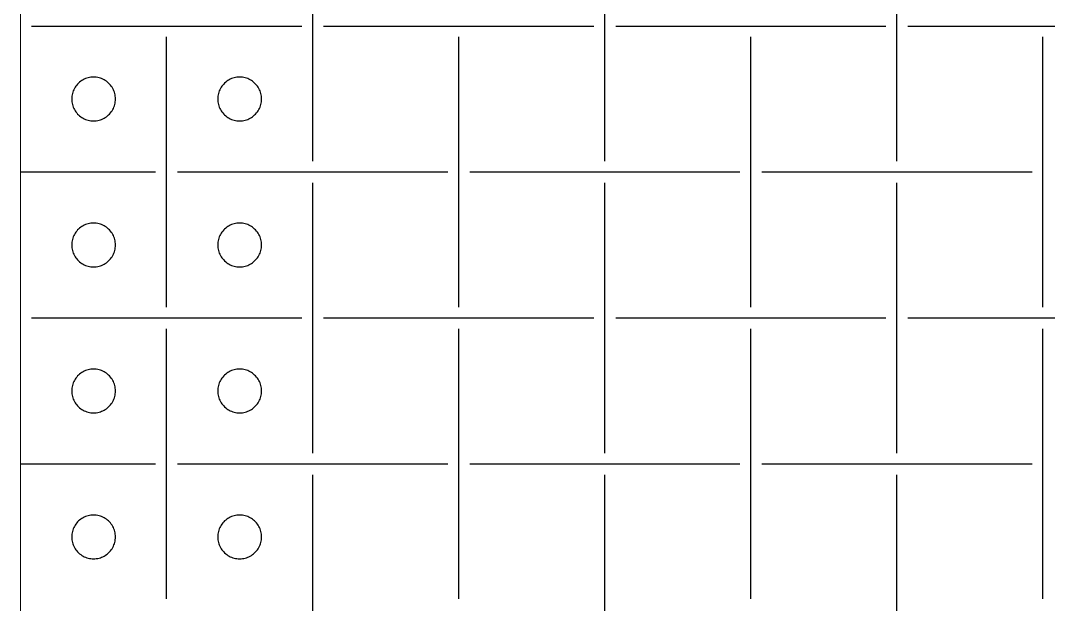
# Model space of a CAD drawing. Header units: metres. Extents: x 0 to 300, y -20 to 320.
# Drawn here: x 0 to 70.4, y 100.4 to 140.4 of the extents above; entities that cross this region are included whole.
import ezdxf

# ---------------------------------------------------------------- set-up
doc = ezdxf.new("R2010")
doc.units = ezdxf.units.M

msp = doc.modelspace()

# ---------------------------------------------------------------- linework, layer by layer
at = {"lineweight": 0}
msp.add_line((0, -20), (0, 320), dxfattribs=at)
for p, q in [((20, 130.75), (20, 149.25)), ((40, 130.75), (40, 149.25)), ((60, 130.75), (60, 149.25)), ((0.75, 140), (19.25, 140)), ((20.75, 140), (39.25, 140)), ((40.75, 140), (59.25, 140)), ((60.75, 140), (79.25, 140)), ((10, 120.75), (10, 139.25)), ((30, 120.75), (30, 139.25)), ((50, 120.75), (50, 139.25)), ((70, 120.75), (70, 139.25)), ((3.786, 135.882), (3.734, 135.804)), ((3.844, 135.956), (3.786, 135.882)), ((3.907, 136.027), (3.844, 135.956)), ((3.973, 136.093), (3.907, 136.027)), ((4.044, 136.156), (3.973, 136.093)), ((4.118, 136.214), (4.044, 136.156)), ((4.196, 136.266), (4.118, 136.214)), ((4.277, 136.314), (4.196, 136.266)), ((4.361, 136.357), (4.277, 136.314)), ((4.448, 136.395), (4.361, 136.357)), ((4.536, 136.427), (4.448, 136.395)), ((4.627, 136.453), (4.536, 136.427)), ((4.719, 136.473), (4.627, 136.453)), ((4.812, 136.488), (4.719, 136.473)), ((4.906, 136.497), (4.812, 136.488)), ((5, 136.5), (4.906, 136.497)), ((5.094, 136.497), (5, 136.5)), ((5.188, 136.488), (5.094, 136.497)), ((5.281, 136.473), (5.188, 136.488)), ((5.373, 136.453), (5.281, 136.473)), ((5.464, 136.427), (5.373, 136.453)), ((5.552, 136.395), (5.464, 136.427)), ((5.639, 136.357), (5.552, 136.395)), ((5.723, 136.314), (5.639, 136.357)), ((5.804, 136.266), (5.723, 136.314)), ((5.882, 136.214), (5.804, 136.266)), ((5.956, 136.156), (5.882, 136.214)), ((6.027, 136.093), (5.956, 136.156)), ((6.093, 136.027), (6.027, 136.093)), ((6.156, 135.956), (6.093, 136.027)), ((6.214, 135.882), (6.156, 135.956)), ((6.266, 135.804), (6.214, 135.882)), ((13.786, 135.882), (13.734, 135.804)), ((13.844, 135.956), (13.786, 135.882)), ((13.907, 136.027), (13.844, 135.956)), ((13.973, 136.093), (13.907, 136.027)), ((14.044, 136.156), (13.973, 136.093)), ((14.118, 136.214), (14.044, 136.156)), ((14.196, 136.266), (14.118, 136.214)), ((14.277, 136.314), (14.196, 136.266)), ((14.361, 136.357), (14.277, 136.314)), ((14.448, 136.395), (14.361, 136.357)), ((14.536, 136.427), (14.448, 136.395)), ((14.627, 136.453), (14.536, 136.427)), ((14.719, 136.473), (14.627, 136.453)), ((14.812, 136.488), (14.719, 136.473)), ((14.906, 136.497), (14.812, 136.488)), ((15, 136.5), (14.906, 136.497)), ((15.094, 136.497), (15, 136.5)), ((15.188, 136.488), (15.094, 136.497)), ((15.281, 136.473), (15.188, 136.488)), ((15.373, 136.453), (15.281, 136.473)), ((15.464, 136.427), (15.373, 136.453)), ((15.552, 136.395), (15.464, 136.427)), ((15.639, 136.357), (15.552, 136.395)), ((15.723, 136.314), (15.639, 136.357)), ((15.804, 136.266), (15.723, 136.314)), ((15.882, 136.214), (15.804, 136.266)), ((15.956, 136.156), (15.882, 136.214)), ((16.027, 136.093), (15.956, 136.156)), ((16.093, 136.027), (16.027, 136.093)), ((16.156, 135.956), (16.093, 136.027)), ((16.214, 135.882), (16.156, 135.956)), ((16.266, 135.804), (16.214, 135.882)), ((3.512, 135.188), (3.503, 135.094)), ((3.527, 135.281), (3.512, 135.188)), ((3.547, 135.373), (3.527, 135.281)), ((3.573, 135.464), (3.547, 135.373)), ((3.605, 135.552), (3.573, 135.464)), ((3.643, 135.639), (3.605, 135.552)), ((3.686, 135.723), (3.643, 135.639)), ((3.734, 135.804), (3.686, 135.723)), ((6.314, 135.723), (6.266, 135.804)), ((6.357, 135.639), (6.314, 135.723)), ((6.395, 135.552), (6.357, 135.639)), ((6.427, 135.464), (6.395, 135.552)), ((6.453, 135.373), (6.427, 135.464)), ((6.473, 135.281), (6.453, 135.373)), ((6.488, 135.188), (6.473, 135.281)), ((6.497, 135.094), (6.488, 135.188)), ((13.512, 135.188), (13.503, 135.094)), ((13.527, 135.281), (13.512, 135.188)), ((13.547, 135.373), (13.527, 135.281)), ((13.573, 135.464), (13.547, 135.373)), ((13.605, 135.552), (13.573, 135.464)), ((13.643, 135.639), (13.605, 135.552)), ((13.686, 135.723), (13.643, 135.639)), ((13.734, 135.804), (13.686, 135.723)), ((16.314, 135.723), (16.266, 135.804)), ((16.357, 135.639), (16.314, 135.723)), ((16.395, 135.552), (16.357, 135.639)), ((16.427, 135.464), (16.395, 135.552)), ((16.453, 135.373), (16.427, 135.464)), ((16.473, 135.281), (16.453, 135.373)), ((16.488, 135.188), (16.473, 135.281)), ((16.497, 135.094), (16.488, 135.188)), ((3.503, 135.094), (3.5, 135)), ((3.5, 135), (3.503, 134.906)), ((3.503, 134.906), (3.512, 134.812)), ((3.512, 134.812), (3.527, 134.719)), ((3.527, 134.719), (3.547, 134.627)), ((3.547, 134.627), (3.573, 134.536)), ((3.573, 134.536), (3.605, 134.448)), ((3.605, 134.448), (3.643, 134.361)), ((6.357, 134.361), (6.395, 134.448)), ((6.395, 134.448), (6.427, 134.536)), ((6.427, 134.536), (6.453, 134.627)), ((6.453, 134.627), (6.473, 134.719)), ((6.473, 134.719), (6.488, 134.812)), ((6.488, 134.812), (6.497, 134.906)), ((6.5, 135), (6.497, 135.094)), ((6.497, 134.906), (6.5, 135)), ((13.503, 135.094), (13.5, 135)), ((13.5, 135), (13.503, 134.906)), ((13.503, 134.906), (13.512, 134.812)), ((13.512, 134.812), (13.527, 134.719)), ((13.527, 134.719), (13.547, 134.627)), ((13.547, 134.627), (13.573, 134.536)), ((13.573, 134.536), (13.605, 134.448)), ((13.605, 134.448), (13.643, 134.361)), ((16.357, 134.361), (16.395, 134.448)), ((16.395, 134.448), (16.427, 134.536)), ((16.427, 134.536), (16.453, 134.627)), ((16.453, 134.627), (16.473, 134.719)), ((16.473, 134.719), (16.488, 134.812)), ((16.488, 134.812), (16.497, 134.906)), ((16.5, 135), (16.497, 135.094)), ((16.497, 134.906), (16.5, 135)), ((3.643, 134.361), (3.686, 134.277)), ((3.686, 134.277), (3.734, 134.196)), ((3.734, 134.196), (3.786, 134.118)), ((3.786, 134.118), (3.844, 134.044)), ((3.844, 134.044), (3.907, 133.973)), ((3.907, 133.973), (3.973, 133.907)), ((3.973, 133.907), (4.044, 133.844)), ((4.044, 133.844), (4.118, 133.786)), ((4.118, 133.786), (4.196, 133.734)), ((4.196, 133.734), (4.277, 133.686)), ((5.723, 133.686), (5.804, 133.734)), ((5.804, 133.734), (5.882, 133.786)), ((5.882, 133.786), (5.956, 133.844)), ((5.956, 133.844), (6.027, 133.907)), ((6.027, 133.907), (6.093, 133.973)), ((6.093, 133.973), (6.156, 134.044)), ((6.156, 134.044), (6.214, 134.118)), ((6.214, 134.118), (6.266, 134.196)), ((6.266, 134.196), (6.314, 134.277)), ((6.314, 134.277), (6.357, 134.361)), ((13.643, 134.361), (13.686, 134.277)), ((13.686, 134.277), (13.734, 134.196)), ((13.734, 134.196), (13.786, 134.118)), ((13.786, 134.118), (13.844, 134.044)), ((13.844, 134.044), (13.907, 133.973)), ((13.907, 133.973), (13.973, 133.907)), ((13.973, 133.907), (14.044, 133.844)), ((14.044, 133.844), (14.118, 133.786)), ((14.118, 133.786), (14.196, 133.734)), ((14.196, 133.734), (14.277, 133.686)), ((15.723, 133.686), (15.804, 133.734)), ((15.804, 133.734), (15.882, 133.786)), ((15.882, 133.786), (15.956, 133.844)), ((15.956, 133.844), (16.027, 133.907)), ((16.027, 133.907), (16.093, 133.973)), ((16.093, 133.973), (16.156, 134.044)), ((16.156, 134.044), (16.214, 134.118)), ((16.214, 134.118), (16.266, 134.196)), ((16.266, 134.196), (16.314, 134.277)), ((16.314, 134.277), (16.357, 134.361)), ((4.277, 133.686), (4.361, 133.643)), ((4.361, 133.643), (4.448, 133.605)), ((4.448, 133.605), (4.536, 133.573)), ((4.536, 133.573), (4.627, 133.547)), ((4.627, 133.547), (4.719, 133.527)), ((4.719, 133.527), (4.812, 133.512)), ((4.812, 133.512), (4.906, 133.503)), ((4.906, 133.503), (5, 133.5)), ((5, 133.5), (5.094, 133.503)), ((5.094, 133.503), (5.188, 133.512)), ((5.188, 133.512), (5.281, 133.527)), ((5.281, 133.527), (5.373, 133.547)), ((5.373, 133.547), (5.464, 133.573)), ((5.464, 133.573), (5.552, 133.605)), ((5.552, 133.605), (5.639, 133.643)), ((5.639, 133.643), (5.723, 133.686)), ((14.277, 133.686), (14.361, 133.643)), ((14.361, 133.643), (14.448, 133.605)), ((14.448, 133.605), (14.536, 133.573)), ((14.536, 133.573), (14.627, 133.547)), ((14.627, 133.547), (14.719, 133.527)), ((14.719, 133.527), (14.812, 133.512)), ((14.812, 133.512), (14.906, 133.503)), ((14.906, 133.503), (15, 133.5)), ((15, 133.5), (15.094, 133.503)), ((15.094, 133.503), (15.188, 133.512)), ((15.188, 133.512), (15.281, 133.527)), ((15.281, 133.527), (15.373, 133.547)), ((15.373, 133.547), (15.464, 133.573)), ((15.464, 133.573), (15.552, 133.605)), ((15.552, 133.605), (15.639, 133.643)), ((15.639, 133.643), (15.723, 133.686)), ((0, 130), (9.25, 130)), ((10.75, 130), (29.25, 130)), ((30.75, 130), (49.25, 130)), ((50.75, 130), (69.25, 130)), ((20, 110.75), (20, 129.25)), ((40, 110.75), (40, 129.25)), ((60, 110.75), (60, 129.25)), ((3.907, 126.027), (3.844, 125.956)), ((3.973, 126.093), (3.907, 126.027)), ((4.044, 126.156), (3.973, 126.093)), ((4.118, 126.214), (4.044, 126.156)), ((4.196, 126.266), (4.118, 126.214)), ((4.277, 126.314), (4.196, 126.266)), ((4.361, 126.357), (4.277, 126.314)), ((4.448, 126.395), (4.361, 126.357)), ((4.536, 126.427), (4.448, 126.395)), ((4.627, 126.453), (4.536, 126.427)), ((4.719, 126.473), (4.627, 126.453)), ((4.812, 126.488), (4.719, 126.473)), ((4.906, 126.497), (4.812, 126.488)), ((5, 126.5), (4.906, 126.497)), ((5.094, 126.497), (5, 126.5)), ((5.188, 126.488), (5.094, 126.497)), ((5.281, 126.473), (5.188, 126.488)), ((5.373, 126.453), (5.281, 126.473)), ((5.464, 126.427), (5.373, 126.453)), ((5.552, 126.395), (5.464, 126.427)), ((5.639, 126.357), (5.552, 126.395)), ((5.723, 126.314), (5.639, 126.357)), ((5.804, 126.266), (5.723, 126.314)), ((5.882, 126.214), (5.804, 126.266)), ((5.956, 126.156), (5.882, 126.214)), ((6.027, 126.093), (5.956, 126.156)), ((6.093, 126.027), (6.027, 126.093)), ((6.156, 125.956), (6.093, 126.027)), ((13.907, 126.027), (13.844, 125.956)), ((13.973, 126.093), (13.907, 126.027)), ((14.044, 126.156), (13.973, 126.093)), ((14.118, 126.214), (14.044, 126.156)), ((14.196, 126.266), (14.118, 126.214)), ((14.277, 126.314), (14.196, 126.266)), ((14.361, 126.357), (14.277, 126.314)), ((14.448, 126.395), (14.361, 126.357)), ((14.536, 126.427), (14.448, 126.395)), ((14.627, 126.453), (14.536, 126.427)), ((14.719, 126.473), (14.627, 126.453)), ((14.812, 126.488), (14.719, 126.473)), ((14.906, 126.497), (14.812, 126.488)), ((15, 126.5), (14.906, 126.497)), ((15.094, 126.497), (15, 126.5)), ((15.188, 126.488), (15.094, 126.497)), ((15.281, 126.473), (15.188, 126.488)), ((15.373, 126.453), (15.281, 126.473)), ((15.464, 126.427), (15.373, 126.453)), ((15.552, 126.395), (15.464, 126.427)), ((15.639, 126.357), (15.552, 126.395)), ((15.723, 126.314), (15.639, 126.357)), ((15.804, 126.266), (15.723, 126.314)), ((15.882, 126.214), (15.804, 126.266)), ((15.956, 126.156), (15.882, 126.214)), ((16.027, 126.093), (15.956, 126.156)), ((16.093, 126.027), (16.027, 126.093)), ((16.156, 125.956), (16.093, 126.027)), ((3.527, 125.281), (3.512, 125.188)), ((3.547, 125.373), (3.527, 125.281)), ((3.573, 125.464), (3.547, 125.373)), ((3.605, 125.552), (3.573, 125.464)), ((3.643, 125.639), (3.605, 125.552)), ((3.686, 125.723), (3.643, 125.639)), ((3.734, 125.804), (3.686, 125.723)), ((3.786, 125.882), (3.734, 125.804)), ((3.844, 125.956), (3.786, 125.882)), ((6.214, 125.882), (6.156, 125.956)), ((6.266, 125.804), (6.214, 125.882)), ((6.314, 125.723), (6.266, 125.804)), ((6.357, 125.639), (6.314, 125.723)), ((6.395, 125.552), (6.357, 125.639)), ((6.427, 125.464), (6.395, 125.552)), ((6.453, 125.373), (6.427, 125.464)), ((6.473, 125.281), (6.453, 125.373)), ((6.488, 125.188), (6.473, 125.281)), ((13.527, 125.281), (13.512, 125.188)), ((13.547, 125.373), (13.527, 125.281)), ((13.573, 125.464), (13.547, 125.373)), ((13.605, 125.552), (13.573, 125.464)), ((13.643, 125.639), (13.605, 125.552)), ((13.686, 125.723), (13.643, 125.639)), ((13.734, 125.804), (13.686, 125.723)), ((13.786, 125.882), (13.734, 125.804)), ((13.844, 125.956), (13.786, 125.882)), ((16.214, 125.882), (16.156, 125.956)), ((16.266, 125.804), (16.214, 125.882)), ((16.314, 125.723), (16.266, 125.804)), ((16.357, 125.639), (16.314, 125.723)), ((16.395, 125.552), (16.357, 125.639)), ((16.427, 125.464), (16.395, 125.552)), ((16.453, 125.373), (16.427, 125.464)), ((16.473, 125.281), (16.453, 125.373)), ((16.488, 125.188), (16.473, 125.281)), ((3.503, 125.094), (3.5, 125)), ((3.5, 125), (3.503, 124.906)), ((3.512, 125.188), (3.503, 125.094)), ((3.503, 124.906), (3.512, 124.812)), ((3.512, 124.812), (3.527, 124.719)), ((3.527, 124.719), (3.547, 124.627)), ((3.547, 124.627), (3.573, 124.536)), ((6.427, 124.536), (6.453, 124.627)), ((6.453, 124.627), (6.473, 124.719)), ((6.473, 124.719), (6.488, 124.812)), ((6.497, 125.094), (6.488, 125.188)), ((6.488, 124.812), (6.497, 124.906)), ((6.5, 125), (6.497, 125.094)), ((6.497, 124.906), (6.5, 125)), ((13.503, 125.094), (13.5, 125)), ((13.5, 125), (13.503, 124.906)), ((13.512, 125.188), (13.503, 125.094)), ((13.503, 124.906), (13.512, 124.812)), ((13.512, 124.812), (13.527, 124.719)), ((13.527, 124.719), (13.547, 124.627)), ((13.547, 124.627), (13.573, 124.536)), ((16.427, 124.536), (16.453, 124.627)), ((16.453, 124.627), (16.473, 124.719)), ((16.473, 124.719), (16.488, 124.812)), ((16.497, 125.094), (16.488, 125.188)), ((16.488, 124.812), (16.497, 124.906)), ((16.5, 125), (16.497, 125.094)), ((16.497, 124.906), (16.5, 125)), ((3.573, 124.536), (3.605, 124.448)), ((3.605, 124.448), (3.643, 124.361)), ((3.643, 124.361), (3.686, 124.277)), ((3.686, 124.277), (3.734, 124.196)), ((3.734, 124.196), (3.786, 124.118)), ((3.786, 124.118), (3.844, 124.044)), ((3.844, 124.044), (3.907, 123.973)), ((3.907, 123.973), (3.973, 123.907)), ((3.973, 123.907), (4.044, 123.844)), ((5.956, 123.844), (6.027, 123.907)), ((6.027, 123.907), (6.093, 123.973)), ((6.093, 123.973), (6.156, 124.044)), ((6.156, 124.044), (6.214, 124.118)), ((6.214, 124.118), (6.266, 124.196)), ((6.266, 124.196), (6.314, 124.277)), ((6.314, 124.277), (6.357, 124.361)), ((6.357, 124.361), (6.395, 124.448)), ((6.395, 124.448), (6.427, 124.536)), ((13.573, 124.536), (13.605, 124.448)), ((13.605, 124.448), (13.643, 124.361)), ((13.643, 124.361), (13.686, 124.277)), ((13.686, 124.277), (13.734, 124.196)), ((13.734, 124.196), (13.786, 124.118)), ((13.786, 124.118), (13.844, 124.044)), ((13.844, 124.044), (13.907, 123.973)), ((13.907, 123.973), (13.973, 123.907)), ((13.973, 123.907), (14.044, 123.844)), ((15.956, 123.844), (16.027, 123.907)), ((16.027, 123.907), (16.093, 123.973)), ((16.093, 123.973), (16.156, 124.044)), ((16.156, 124.044), (16.214, 124.118)), ((16.214, 124.118), (16.266, 124.196)), ((16.266, 124.196), (16.314, 124.277)), ((16.314, 124.277), (16.357, 124.361)), ((16.357, 124.361), (16.395, 124.448)), ((16.395, 124.448), (16.427, 124.536)), ((4.044, 123.844), (4.118, 123.786)), ((4.118, 123.786), (4.196, 123.734)), ((4.196, 123.734), (4.277, 123.686)), ((4.277, 123.686), (4.361, 123.643)), ((4.361, 123.643), (4.448, 123.605)), ((4.448, 123.605), (4.536, 123.573)), ((4.536, 123.573), (4.627, 123.547)), ((4.627, 123.547), (4.719, 123.527)), ((4.719, 123.527), (4.812, 123.512)), ((4.812, 123.512), (4.906, 123.503)), ((4.906, 123.503), (5, 123.5)), ((5, 123.5), (5.094, 123.503)), ((5.094, 123.503), (5.188, 123.512)), ((5.188, 123.512), (5.281, 123.527)), ((5.281, 123.527), (5.373, 123.547)), ((5.373, 123.547), (5.464, 123.573)), ((5.464, 123.573), (5.552, 123.605)), ((5.552, 123.605), (5.639, 123.643)), ((5.639, 123.643), (5.723, 123.686)), ((5.723, 123.686), (5.804, 123.734)), ((5.804, 123.734), (5.882, 123.786)), ((5.882, 123.786), (5.956, 123.844)), ((14.044, 123.844), (14.118, 123.786)), ((14.118, 123.786), (14.196, 123.734)), ((14.196, 123.734), (14.277, 123.686)), ((14.277, 123.686), (14.361, 123.643)), ((14.361, 123.643), (14.448, 123.605)), ((14.448, 123.605), (14.536, 123.573)), ((14.536, 123.573), (14.627, 123.547)), ((14.627, 123.547), (14.719, 123.527)), ((14.719, 123.527), (14.812, 123.512)), ((14.812, 123.512), (14.906, 123.503)), ((14.906, 123.503), (15, 123.5)), ((15, 123.5), (15.094, 123.503)), ((15.094, 123.503), (15.188, 123.512)), ((15.188, 123.512), (15.281, 123.527)), ((15.281, 123.527), (15.373, 123.547)), ((15.373, 123.547), (15.464, 123.573)), ((15.464, 123.573), (15.552, 123.605)), ((15.552, 123.605), (15.639, 123.643)), ((15.639, 123.643), (15.723, 123.686)), ((15.723, 123.686), (15.804, 123.734)), ((15.804, 123.734), (15.882, 123.786)), ((15.882, 123.786), (15.956, 123.844)), ((0.75, 120), (19.25, 120)), ((20.75, 120), (39.25, 120)), ((40.75, 120), (59.25, 120)), ((60.75, 120), (79.25, 120)), ((10, 100.75), (10, 119.25)), ((30, 100.75), (30, 119.25)), ((50, 100.75), (50, 119.25)), ((70, 100.75), (70, 119.25)), ((4.044, 116.156), (3.973, 116.093)), ((4.118, 116.214), (4.044, 116.156)), ((4.196, 116.266), (4.118, 116.214)), ((4.277, 116.314), (4.196, 116.266)), ((4.361, 116.357), (4.277, 116.314)), ((4.448, 116.395), (4.361, 116.357)), ((4.536, 116.427), (4.448, 116.395)), ((4.627, 116.453), (4.536, 116.427)), ((4.719, 116.473), (4.627, 116.453)), ((4.812, 116.488), (4.719, 116.473)), ((4.906, 116.497), (4.812, 116.488)), ((5, 116.5), (4.906, 116.497)), ((5.094, 116.497), (5, 116.5)), ((5.188, 116.488), (5.094, 116.497)), ((5.281, 116.473), (5.188, 116.488)), ((5.373, 116.453), (5.281, 116.473)), ((5.464, 116.427), (5.373, 116.453)), ((5.552, 116.395), (5.464, 116.427)), ((5.639, 116.357), (5.552, 116.395)), ((5.723, 116.314), (5.639, 116.357)), ((5.804, 116.266), (5.723, 116.314)), ((5.882, 116.214), (5.804, 116.266)), ((5.956, 116.156), (5.882, 116.214)), ((6.027, 116.093), (5.956, 116.156)), ((14.044, 116.156), (13.973, 116.093)), ((14.118, 116.214), (14.044, 116.156)), ((14.196, 116.266), (14.118, 116.214)), ((14.277, 116.314), (14.196, 116.266)), ((14.361, 116.357), (14.277, 116.314)), ((14.448, 116.395), (14.361, 116.357)), ((14.536, 116.427), (14.448, 116.395)), ((14.627, 116.453), (14.536, 116.427)), ((14.719, 116.473), (14.627, 116.453)), ((14.812, 116.488), (14.719, 116.473)), ((14.906, 116.497), (14.812, 116.488)), ((15, 116.5), (14.906, 116.497)), ((15.094, 116.497), (15, 116.5)), ((15.188, 116.488), (15.094, 116.497)), ((15.281, 116.473), (15.188, 116.488)), ((15.373, 116.453), (15.281, 116.473)), ((15.464, 116.427), (15.373, 116.453)), ((15.552, 116.395), (15.464, 116.427)), ((15.639, 116.357), (15.552, 116.395)), ((15.723, 116.314), (15.639, 116.357)), ((15.804, 116.266), (15.723, 116.314)), ((15.882, 116.214), (15.804, 116.266)), ((15.956, 116.156), (15.882, 116.214)), ((16.027, 116.093), (15.956, 116.156)), ((3.573, 115.464), (3.547, 115.373)), ((3.605, 115.552), (3.573, 115.464)), ((3.643, 115.639), (3.605, 115.552)), ((3.686, 115.723), (3.643, 115.639)), ((3.734, 115.804), (3.686, 115.723)), ((3.786, 115.882), (3.734, 115.804)), ((3.844, 115.956), (3.786, 115.882)), ((3.907, 116.027), (3.844, 115.956)), ((3.973, 116.093), (3.907, 116.027)), ((6.093, 116.027), (6.027, 116.093)), ((6.156, 115.956), (6.093, 116.027)), ((6.214, 115.882), (6.156, 115.956)), ((6.266, 115.804), (6.214, 115.882)), ((6.314, 115.723), (6.266, 115.804)), ((6.357, 115.639), (6.314, 115.723)), ((6.395, 115.552), (6.357, 115.639)), ((6.427, 115.464), (6.395, 115.552)), ((6.453, 115.373), (6.427, 115.464)), ((13.573, 115.464), (13.547, 115.373)), ((13.605, 115.552), (13.573, 115.464)), ((13.643, 115.639), (13.605, 115.552)), ((13.686, 115.723), (13.643, 115.639)), ((13.734, 115.804), (13.686, 115.723)), ((13.786, 115.882), (13.734, 115.804)), ((13.844, 115.956), (13.786, 115.882)), ((13.907, 116.027), (13.844, 115.956)), ((13.973, 116.093), (13.907, 116.027)), ((16.093, 116.027), (16.027, 116.093)), ((16.156, 115.956), (16.093, 116.027)), ((16.214, 115.882), (16.156, 115.956)), ((16.266, 115.804), (16.214, 115.882)), ((16.314, 115.723), (16.266, 115.804)), ((16.357, 115.639), (16.314, 115.723)), ((16.395, 115.552), (16.357, 115.639)), ((16.427, 115.464), (16.395, 115.552)), ((16.453, 115.373), (16.427, 115.464)), ((3.503, 115.094), (3.5, 115)), ((3.5, 115), (3.503, 114.906)), ((3.512, 115.188), (3.503, 115.094)), ((3.503, 114.906), (3.512, 114.812)), ((3.527, 115.281), (3.512, 115.188)), ((3.512, 114.812), (3.527, 114.719)), ((3.547, 115.373), (3.527, 115.281)), ((3.527, 114.719), (3.547, 114.627)), ((6.473, 115.281), (6.453, 115.373)), ((6.453, 114.627), (6.473, 114.719)), ((6.488, 115.188), (6.473, 115.281)), ((6.473, 114.719), (6.488, 114.812)), ((6.497, 115.094), (6.488, 115.188)), ((6.488, 114.812), (6.497, 114.906)), ((6.5, 115), (6.497, 115.094)), ((6.497, 114.906), (6.5, 115)), ((13.503, 115.094), (13.5, 115)), ((13.5, 115), (13.503, 114.906)), ((13.512, 115.188), (13.503, 115.094)), ((13.503, 114.906), (13.512, 114.812)), ((13.527, 115.281), (13.512, 115.188)), ((13.512, 114.812), (13.527, 114.719)), ((13.547, 115.373), (13.527, 115.281)), ((13.527, 114.719), (13.547, 114.627)), ((16.473, 115.281), (16.453, 115.373)), ((16.453, 114.627), (16.473, 114.719)), ((16.488, 115.188), (16.473, 115.281)), ((16.473, 114.719), (16.488, 114.812)), ((16.497, 115.094), (16.488, 115.188)), ((16.488, 114.812), (16.497, 114.906)), ((16.5, 115), (16.497, 115.094)), ((16.497, 114.906), (16.5, 115)), ((3.547, 114.627), (3.573, 114.536)), ((3.573, 114.536), (3.605, 114.448)), ((3.605, 114.448), (3.643, 114.361)), ((3.643, 114.361), (3.686, 114.277)), ((3.686, 114.277), (3.734, 114.196)), ((3.734, 114.196), (3.786, 114.118)), ((3.786, 114.118), (3.844, 114.044)), ((3.844, 114.044), (3.907, 113.973)), ((6.093, 113.973), (6.156, 114.044)), ((6.156, 114.044), (6.214, 114.118)), ((6.214, 114.118), (6.266, 114.196)), ((6.266, 114.196), (6.314, 114.277)), ((6.314, 114.277), (6.357, 114.361)), ((6.357, 114.361), (6.395, 114.448)), ((6.395, 114.448), (6.427, 114.536)), ((6.427, 114.536), (6.453, 114.627)), ((13.547, 114.627), (13.573, 114.536)), ((13.573, 114.536), (13.605, 114.448)), ((13.605, 114.448), (13.643, 114.361)), ((13.643, 114.361), (13.686, 114.277)), ((13.686, 114.277), (13.734, 114.196)), ((13.734, 114.196), (13.786, 114.118)), ((13.786, 114.118), (13.844, 114.044)), ((13.844, 114.044), (13.907, 113.973)), ((16.093, 113.973), (16.156, 114.044)), ((16.156, 114.044), (16.214, 114.118)), ((16.214, 114.118), (16.266, 114.196)), ((16.266, 114.196), (16.314, 114.277)), ((16.314, 114.277), (16.357, 114.361)), ((16.357, 114.361), (16.395, 114.448)), ((16.395, 114.448), (16.427, 114.536)), ((16.427, 114.536), (16.453, 114.627)), ((3.907, 113.973), (3.973, 113.907)), ((3.973, 113.907), (4.044, 113.844)), ((4.044, 113.844), (4.118, 113.786)), ((4.118, 113.786), (4.196, 113.734)), ((4.196, 113.734), (4.277, 113.686)), ((4.277, 113.686), (4.361, 113.643)), ((4.361, 113.643), (4.448, 113.605)), ((4.448, 113.605), (4.536, 113.573)), ((4.536, 113.573), (4.627, 113.547)), ((4.627, 113.547), (4.719, 113.527)), ((4.719, 113.527), (4.812, 113.512)), ((4.812, 113.512), (4.906, 113.503)), ((4.906, 113.503), (5, 113.5)), ((5, 113.5), (5.094, 113.503)), ((5.094, 113.503), (5.188, 113.512)), ((5.188, 113.512), (5.281, 113.527)), ((5.281, 113.527), (5.373, 113.547)), ((5.373, 113.547), (5.464, 113.573)), ((5.464, 113.573), (5.552, 113.605)), ((5.552, 113.605), (5.639, 113.643)), ((5.639, 113.643), (5.723, 113.686)), ((5.723, 113.686), (5.804, 113.734)), ((5.804, 113.734), (5.882, 113.786)), ((5.882, 113.786), (5.956, 113.844)), ((5.956, 113.844), (6.027, 113.907)), ((6.027, 113.907), (6.093, 113.973)), ((13.907, 113.973), (13.973, 113.907)), ((13.973, 113.907), (14.044, 113.844)), ((14.044, 113.844), (14.118, 113.786)), ((14.118, 113.786), (14.196, 113.734)), ((14.196, 113.734), (14.277, 113.686)), ((14.277, 113.686), (14.361, 113.643)), ((14.361, 113.643), (14.448, 113.605)), ((14.448, 113.605), (14.536, 113.573)), ((14.536, 113.573), (14.627, 113.547)), ((14.627, 113.547), (14.719, 113.527)), ((14.719, 113.527), (14.812, 113.512)), ((14.812, 113.512), (14.906, 113.503)), ((14.906, 113.503), (15, 113.5)), ((15, 113.5), (15.094, 113.503)), ((15.094, 113.503), (15.188, 113.512)), ((15.188, 113.512), (15.281, 113.527)), ((15.281, 113.527), (15.373, 113.547)), ((15.373, 113.547), (15.464, 113.573)), ((15.464, 113.573), (15.552, 113.605)), ((15.552, 113.605), (15.639, 113.643)), ((15.639, 113.643), (15.723, 113.686)), ((15.723, 113.686), (15.804, 113.734)), ((15.804, 113.734), (15.882, 113.786)), ((15.882, 113.786), (15.956, 113.844)), ((15.956, 113.844), (16.027, 113.907)), ((16.027, 113.907), (16.093, 113.973)), ((0, 110), (9.25, 110)), ((10.75, 110), (29.25, 110)), ((30.75, 110), (49.25, 110)), ((50.75, 110), (69.25, 110)), ((20, 90.75), (20, 109.25)), ((40, 90.75), (40, 109.25)), ((60, 90.75), (60, 109.25)), ((4.196, 106.266), (4.118, 106.214)), ((4.277, 106.314), (4.196, 106.266)), ((4.361, 106.357), (4.277, 106.314)), ((4.448, 106.395), (4.361, 106.357)), ((4.536, 106.427), (4.448, 106.395)), ((4.627, 106.453), (4.536, 106.427)), ((4.719, 106.473), (4.627, 106.453)), ((4.812, 106.488), (4.719, 106.473)), ((4.906, 106.497), (4.812, 106.488)), ((5, 106.5), (4.906, 106.497)), ((5.094, 106.497), (5, 106.5)), ((5.188, 106.488), (5.094, 106.497)), ((5.281, 106.473), (5.188, 106.488)), ((5.373, 106.453), (5.281, 106.473)), ((5.464, 106.427), (5.373, 106.453)), ((5.552, 106.395), (5.464, 106.427)), ((5.639, 106.357), (5.552, 106.395)), ((5.723, 106.314), (5.639, 106.357)), ((5.804, 106.266), (5.723, 106.314)), ((5.882, 106.214), (5.804, 106.266)), ((14.196, 106.266), (14.118, 106.214)), ((14.277, 106.314), (14.196, 106.266)), ((14.361, 106.357), (14.277, 106.314)), ((14.448, 106.395), (14.361, 106.357)), ((14.536, 106.427), (14.448, 106.395)), ((14.627, 106.453), (14.536, 106.427)), ((14.719, 106.473), (14.627, 106.453)), ((14.812, 106.488), (14.719, 106.473)), ((14.906, 106.497), (14.812, 106.488)), ((15, 106.5), (14.906, 106.497)), ((15.094, 106.497), (15, 106.5)), ((15.188, 106.488), (15.094, 106.497)), ((15.281, 106.473), (15.188, 106.488)), ((15.373, 106.453), (15.281, 106.473)), ((15.464, 106.427), (15.373, 106.453)), ((15.552, 106.395), (15.464, 106.427)), ((15.639, 106.357), (15.552, 106.395)), ((15.723, 106.314), (15.639, 106.357)), ((15.804, 106.266), (15.723, 106.314)), ((15.882, 106.214), (15.804, 106.266)), ((3.643, 105.639), (3.605, 105.552)), ((3.686, 105.723), (3.643, 105.639)), ((3.734, 105.804), (3.686, 105.723)), ((3.786, 105.882), (3.734, 105.804)), ((3.844, 105.956), (3.786, 105.882)), ((3.907, 106.027), (3.844, 105.956)), ((3.973, 106.093), (3.907, 106.027)), ((4.044, 106.156), (3.973, 106.093)), ((4.118, 106.214), (4.044, 106.156)), ((5.956, 106.156), (5.882, 106.214)), ((6.027, 106.093), (5.956, 106.156)), ((6.093, 106.027), (6.027, 106.093)), ((6.156, 105.956), (6.093, 106.027)), ((6.214, 105.882), (6.156, 105.956)), ((6.266, 105.804), (6.214, 105.882)), ((6.314, 105.723), (6.266, 105.804)), ((6.357, 105.639), (6.314, 105.723)), ((6.395, 105.552), (6.357, 105.639)), ((13.643, 105.639), (13.605, 105.552)), ((13.686, 105.723), (13.643, 105.639)), ((13.734, 105.804), (13.686, 105.723)), ((13.786, 105.882), (13.734, 105.804)), ((13.844, 105.956), (13.786, 105.882)), ((13.907, 106.027), (13.844, 105.956)), ((13.973, 106.093), (13.907, 106.027)), ((14.044, 106.156), (13.973, 106.093)), ((14.118, 106.214), (14.044, 106.156)), ((15.956, 106.156), (15.882, 106.214)), ((16.027, 106.093), (15.956, 106.156)), ((16.093, 106.027), (16.027, 106.093)), ((16.156, 105.956), (16.093, 106.027)), ((16.214, 105.882), (16.156, 105.956)), ((16.266, 105.804), (16.214, 105.882)), ((16.314, 105.723), (16.266, 105.804)), ((16.357, 105.639), (16.314, 105.723)), ((16.395, 105.552), (16.357, 105.639)), ((3.503, 105.094), (3.5, 105)), ((3.5, 105), (3.503, 104.906)), ((3.512, 105.188), (3.503, 105.094)), ((3.503, 104.906), (3.512, 104.812)), ((3.527, 105.281), (3.512, 105.188)), ((3.547, 105.373), (3.527, 105.281)), ((3.573, 105.464), (3.547, 105.373)), ((3.605, 105.552), (3.573, 105.464)), ((6.427, 105.464), (6.395, 105.552)), ((6.453, 105.373), (6.427, 105.464)), ((6.473, 105.281), (6.453, 105.373)), ((6.488, 105.188), (6.473, 105.281)), ((6.497, 105.094), (6.488, 105.188)), ((6.488, 104.812), (6.497, 104.906)), ((6.5, 105), (6.497, 105.094)), ((6.497, 104.906), (6.5, 105)), ((13.503, 105.094), (13.5, 105)), ((13.5, 105), (13.503, 104.906)), ((13.512, 105.188), (13.503, 105.094)), ((13.503, 104.906), (13.512, 104.812)), ((13.527, 105.281), (13.512, 105.188)), ((13.547, 105.373), (13.527, 105.281)), ((13.573, 105.464), (13.547, 105.373)), ((13.605, 105.552), (13.573, 105.464)), ((16.427, 105.464), (16.395, 105.552)), ((16.453, 105.373), (16.427, 105.464)), ((16.473, 105.281), (16.453, 105.373)), ((16.488, 105.188), (16.473, 105.281)), ((16.497, 105.094), (16.488, 105.188)), ((16.488, 104.812), (16.497, 104.906)), ((16.5, 105), (16.497, 105.094)), ((16.497, 104.906), (16.5, 105)), ((3.512, 104.812), (3.527, 104.719)), ((3.527, 104.719), (3.547, 104.627)), ((3.547, 104.627), (3.573, 104.536)), ((3.573, 104.536), (3.605, 104.448)), ((3.605, 104.448), (3.643, 104.361)), ((3.643, 104.361), (3.686, 104.277)), ((3.686, 104.277), (3.734, 104.196)), ((3.734, 104.196), (3.786, 104.118)), ((6.214, 104.118), (6.266, 104.196)), ((6.266, 104.196), (6.314, 104.277)), ((6.314, 104.277), (6.357, 104.361)), ((6.357, 104.361), (6.395, 104.448)), ((6.395, 104.448), (6.427, 104.536)), ((6.427, 104.536), (6.453, 104.627)), ((6.453, 104.627), (6.473, 104.719)), ((6.473, 104.719), (6.488, 104.812)), ((13.512, 104.812), (13.527, 104.719)), ((13.527, 104.719), (13.547, 104.627)), ((13.547, 104.627), (13.573, 104.536)), ((13.573, 104.536), (13.605, 104.448)), ((13.605, 104.448), (13.643, 104.361)), ((13.643, 104.361), (13.686, 104.277)), ((13.686, 104.277), (13.734, 104.196)), ((13.734, 104.196), (13.786, 104.118)), ((16.214, 104.118), (16.266, 104.196)), ((16.266, 104.196), (16.314, 104.277)), ((16.314, 104.277), (16.357, 104.361)), ((16.357, 104.361), (16.395, 104.448)), ((16.395, 104.448), (16.427, 104.536)), ((16.427, 104.536), (16.453, 104.627)), ((16.453, 104.627), (16.473, 104.719)), ((16.473, 104.719), (16.488, 104.812)), ((3.786, 104.118), (3.844, 104.044)), ((3.844, 104.044), (3.907, 103.973)), ((3.907, 103.973), (3.973, 103.907)), ((3.973, 103.907), (4.044, 103.844)), ((4.044, 103.844), (4.118, 103.786)), ((4.118, 103.786), (4.196, 103.734)), ((4.196, 103.734), (4.277, 103.686)), ((4.277, 103.686), (4.361, 103.643)), ((4.361, 103.643), (4.448, 103.605)), ((4.448, 103.605), (4.536, 103.573)), ((4.536, 103.573), (4.627, 103.547)), ((4.627, 103.547), (4.719, 103.527)), ((4.719, 103.527), (4.812, 103.512)), ((4.812, 103.512), (4.906, 103.503)), ((4.906, 103.503), (5, 103.5)), ((5, 103.5), (5.094, 103.503)), ((5.094, 103.503), (5.188, 103.512)), ((5.188, 103.512), (5.281, 103.527)), ((5.281, 103.527), (5.373, 103.547)), ((5.373, 103.547), (5.464, 103.573)), ((5.464, 103.573), (5.552, 103.605)), ((5.552, 103.605), (5.639, 103.643)), ((5.639, 103.643), (5.723, 103.686)), ((5.723, 103.686), (5.804, 103.734)), ((5.804, 103.734), (5.882, 103.786)), ((5.882, 103.786), (5.956, 103.844)), ((5.956, 103.844), (6.027, 103.907)), ((6.027, 103.907), (6.093, 103.973)), ((6.093, 103.973), (6.156, 104.044)), ((6.156, 104.044), (6.214, 104.118)), ((13.786, 104.118), (13.844, 104.044)), ((13.844, 104.044), (13.907, 103.973)), ((13.907, 103.973), (13.973, 103.907)), ((13.973, 103.907), (14.044, 103.844)), ((14.044, 103.844), (14.118, 103.786)), ((14.118, 103.786), (14.196, 103.734)), ((14.196, 103.734), (14.277, 103.686)), ((14.277, 103.686), (14.361, 103.643)), ((14.361, 103.643), (14.448, 103.605)), ((14.448, 103.605), (14.536, 103.573)), ((14.536, 103.573), (14.627, 103.547)), ((14.627, 103.547), (14.719, 103.527)), ((14.719, 103.527), (14.812, 103.512)), ((14.812, 103.512), (14.906, 103.503)), ((14.906, 103.503), (15, 103.5)), ((15, 103.5), (15.094, 103.503)), ((15.094, 103.503), (15.188, 103.512)), ((15.188, 103.512), (15.281, 103.527)), ((15.281, 103.527), (15.373, 103.547)), ((15.373, 103.547), (15.464, 103.573)), ((15.464, 103.573), (15.552, 103.605)), ((15.552, 103.605), (15.639, 103.643)), ((15.639, 103.643), (15.723, 103.686)), ((15.723, 103.686), (15.804, 103.734)), ((15.804, 103.734), (15.882, 103.786)), ((15.882, 103.786), (15.956, 103.844)), ((15.956, 103.844), (16.027, 103.907)), ((16.027, 103.907), (16.093, 103.973)), ((16.093, 103.973), (16.156, 104.044)), ((16.156, 104.044), (16.214, 104.118))]:
    msp.add_line(p, q)

doc.saveas('drawing.dxf')
